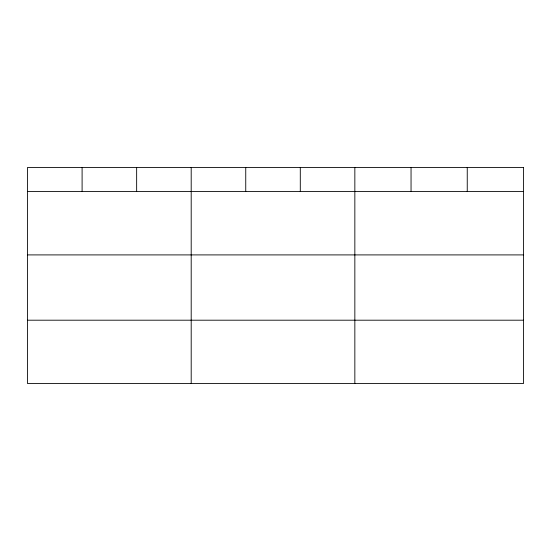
<?xml version="1.0" encoding="UTF-8"?>
<svg xmlns="http://www.w3.org/2000/svg" width="551" height="551" viewBox="0 0 551 551"><rect width="100%" height="100%" fill="white"/><g stroke="black" fill="none" stroke-linecap="round" stroke-linejoin="round"><path stroke-width="0.83" d="M27.55 191.534L523.45 191.534M27.55 254.906L523.45 254.906M27.55 320.2L523.45 320.2M467.248 167.428L467.248 191.534M411.046 167.428L411.046 191.534M354.844 167.428L354.844 383.572M300.295 167.428L300.295 191.534M245.746 167.428L245.746 191.534M191.197 167.428L191.197 383.572M136.648 167.428L136.648 191.534M82.099 167.428L82.099 191.534M523.45 167.428L27.55 167.428L27.55 383.572L523.45 383.572L523.45 167.428"/></g></svg>
